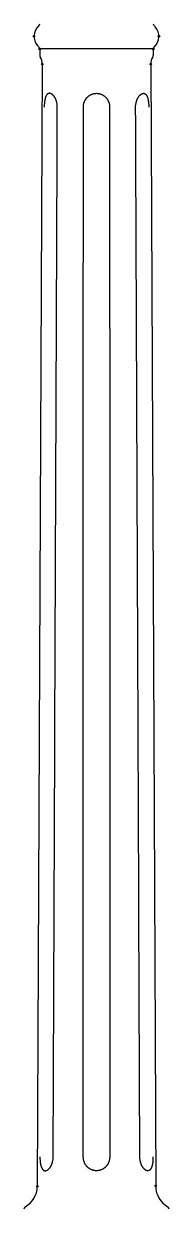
# Model space of a CAD drawing. Extents: x 0 to 170, y 0 to 429.
# Drawn here: x 58.7 to 72.5, y 115 to 227.6 of the extents above; entities that cross this region are included whole.
import ezdxf

# ---------------------------------------------------------------- set-up
doc = ezdxf.new("R2010")
doc.units = 0
doc.layers.add('LIVELLO_1', color=160, linetype='Continuous')

# ---------------------------------------------------------------- blocks, each defined once
blk = doc.blocks.new('AI9-BLK1')
at = {"layer": 'LIVELLO_1', "color": 7}
for p, q in [((-24.48, 10.75), (-24.48, 10.13)), ((-13.69, 10.75), (-24.48, 10.75)), ((-13.69, 10.75), (-13.69, 10.13)), ((-24.24, 9.3), (-24.72, -97.28)), ((-13.93, 9.3), (-13.45, -97.28))]:
    blk.add_line(p, q, dxfattribs=at)
for centre, radius in [((-24.24, 9.3), 0.0748), ((-13.93, 9.3), 0.0747)]:
    blk.add_circle(centre, radius, dxfattribs=at)
for centre, major_axis, ratio in [((-25.02, 11.94), (0.0006, -0.0763), 0.978525), ((-13.15, 11.94), (0.0016, -0.0763), 0.979482), ((-24.48, 10.75), (0.001, -0.0763), 0.986366), ((-13.69, 10.75), (0.0004, -0.0763), 0.964996), ((-24.72, -97.28), (0.0736, 0), 0.949726), ((-13.45, -97.23), (0.0753, 0), 0.988654)]:
    blk.add_ellipse(centre, major_axis=major_axis, ratio=ratio, dxfattribs=at)
for points, knots in [([(-24.56, 12.96), (-25.12, 12.46), (-25.18, 11.6), (-24.68, 11.04), (-24.64, 11), (-24.6, 10.96), (-24.56, 10.92)], [0, 0, 0, 0, 1, 1, 1, 2, 2, 2, 2]), ([(-13.61, 10.92), (-13.05, 11.42), (-13, 12.29), (-13.49, 12.85), (-13.53, 12.89), (-13.57, 12.93), (-13.61, 12.96)], [0, 0, 0, 0, 1, 1, 1, 2, 2, 2, 2]), ([(-22.81, 5.21), (-22.81, 5.26), (-22.81, 5.31), (-22.81, 5.36), (-22.82, 5.4), (-22.82, 5.45), (-22.83, 5.49), (-22.83, 5.53), (-22.84, 5.56), (-22.85, 5.59), (-22.85, 5.63), (-22.86, 5.66), (-22.87, 5.69), (-22.87, 5.72), (-22.88, 5.74), (-22.89, 5.76), (-22.89, 5.78), (-22.9, 5.81), (-22.9, 5.83), (-22.91, 5.85), (-22.92, 5.88), (-22.93, 5.89), (-22.94, 5.92), (-22.95, 5.94), (-22.96, 5.97), (-22.97, 5.99), (-22.98, 6.01), (-22.99, 6.03), (-23, 6.05), (-23.01, 6.07), (-23.02, 6.09), (-23.03, 6.11), (-23.04, 6.13), (-23.05, 6.14), (-23.06, 6.16), (-23.08, 6.18), (-23.09, 6.2), (-23.1, 6.21), (-23.11, 6.23), (-23.12, 6.25), (-23.13, 6.26), (-23.15, 6.27), (-23.16, 6.29), (-23.17, 6.31), (-23.18, 6.32), (-23.19, 6.33), (-23.2, 6.34), (-23.22, 6.35), (-23.23, 6.36), (-23.24, 6.38), (-23.25, 6.39), (-23.26, 6.4), (-23.27, 6.41), (-23.29, 6.42), (-23.3, 6.43), (-23.31, 6.44), (-23.32, 6.44), (-23.33, 6.45), (-23.34, 6.46), (-23.35, 6.46), (-23.36, 6.47), (-23.38, 6.48), (-23.39, 6.48), (-23.4, 6.49), (-23.41, 6.49), (-23.42, 6.5), (-23.43, 6.5), (-23.44, 6.51), (-23.45, 6.51), (-23.46, 6.52), (-23.48, 6.52), (-23.49, 6.52), (-23.5, 6.52), (-23.51, 6.52), (-23.52, 6.53), (-23.53, 6.53), (-23.54, 6.53), (-23.55, 6.53), (-23.56, 6.53), (-23.57, 6.53), (-23.58, 6.53), (-23.59, 6.53), (-23.6, 6.53), (-23.61, 6.52), (-23.62, 6.52), (-23.63, 6.52), (-23.64, 6.52), (-23.65, 6.52), (-23.66, 6.51), (-23.67, 6.51), (-23.68, 6.5), (-23.69, 6.5), (-23.7, 6.49), (-23.71, 6.49), (-23.71, 6.48), (-23.73, 6.48), (-23.73, 6.48), (-23.74, 6.46), (-23.75, 6.46), (-23.76, 6.45), (-23.77, 6.44), (-23.77, 6.44), (-23.78, 6.43), (-23.79, 6.42), (-23.8, 6.41), (-23.81, 6.4), (-23.82, 6.39), (-23.82, 6.38), (-23.83, 6.36), (-23.84, 6.35), (-23.85, 6.34), (-23.86, 6.33), (-23.86, 6.32), (-23.87, 6.31), (-23.88, 6.29), (-23.88, 6.27), (-23.89, 6.26), (-23.9, 6.25), (-23.91, 6.23), (-23.91, 6.21), (-23.92, 6.2), (-23.93, 6.18), (-23.93, 6.16), (-23.94, 6.14), (-23.94, 6.13), (-23.95, 6.11), (-23.96, 6.09), (-23.96, 6.07), (-23.97, 6.05), (-23.97, 6.03), (-23.98, 6.01), (-23.98, 5.99), (-23.99, 5.96), (-23.99, 5.94), (-24, 5.92), (-24, 5.89), (-24.01, 5.88), (-24.01, 5.85), (-24.01, 5.83), (-24.02, 5.81), (-24.02, 5.78), (-24.02, 5.76), (-24.03, 5.74), (-24.03, 5.72), (-24.03, 5.69), (-24.03, 5.66), (-24.04, 5.63), (-24.04, 5.59), (-24.04, 5.56), (-24.05, 5.53), (-24.05, 5.49), (-24.05, 5.45), (-24.05, 5.4), (-24.05, 5.36), (-24.05, 5.31), (-24.06, 5.26), (-24.06, 5.21)], [0, 0, 0, 0, 1, 1, 1, 2, 2, 2, 3, 3, 3, 4, 4, 4, 5, 5, 5, 6, 6, 6, 7, 7, 7, 8, 8, 8, 9, 9, 9, 10, 10, 10, 11, 11, 11, 12, 12, 12, 13, 13, 13, 14, 14, 14, 15, 15, 15, 16, 16, 16, 17, 17, 17, 18, 18, 18, 19, 19, 19, 20, 20, 20, 21, 21, 21, 22, 22, 22, 23, 23, 23, 24, 24, 24, 25, 25, 25, 26, 26, 26, 27, 27, 27, 28, 28, 28, 29, 29, 29, 30, 30, 30, 31, 31, 31, 32, 32, 32, 33, 33, 33, 34, 34, 34, 35, 35, 35, 36, 36, 36, 37, 37, 37, 38, 38, 38, 39, 39, 39, 40, 40, 40, 41, 41, 41, 42, 42, 42, 43, 43, 43, 44, 44, 44, 45, 45, 45, 46, 46, 46, 47, 47, 47, 48, 48, 48, 49, 49, 49, 50, 50, 50, 51, 51, 51, 52, 52, 52, 52]), ([(-20.33, 5.21), (-20.33, 5.26), (-20.33, 5.31), (-20.33, 5.35), (-20.32, 5.39), (-20.32, 5.43), (-20.31, 5.47), (-20.3, 5.51), (-20.3, 5.54), (-20.29, 5.57), (-20.28, 5.6), (-20.27, 5.63), (-20.26, 5.66), (-20.25, 5.68), (-20.24, 5.71), (-20.24, 5.72), (-20.23, 5.75), (-20.22, 5.77), (-20.21, 5.79), (-20.2, 5.81), (-20.19, 5.83), (-20.18, 5.85), (-20.16, 5.88), (-20.15, 5.9), (-20.14, 5.92), (-20.13, 5.94), (-20.12, 5.96), (-20.1, 5.98), (-20.09, 6), (-20.07, 6.02), (-20.06, 6.04), (-20.05, 6.06), (-20.03, 6.08), (-20.02, 6.09), (-20, 6.11), (-19.98, 6.13), (-19.97, 6.15), (-19.95, 6.16), (-19.93, 6.18), (-19.92, 6.2), (-19.9, 6.21), (-19.88, 6.23), (-19.87, 6.24), (-19.85, 6.26), (-19.83, 6.27), (-19.81, 6.28), (-19.8, 6.3), (-19.78, 6.31), (-19.76, 6.32), (-19.74, 6.34), (-19.73, 6.35), (-19.7, 6.36), (-19.69, 6.37), (-19.67, 6.38), (-19.65, 6.39), (-19.63, 6.4), (-19.61, 6.41), (-19.59, 6.42), (-19.58, 6.42), (-19.56, 6.43), (-19.54, 6.44), (-19.52, 6.45), (-19.51, 6.45), (-19.49, 6.46), (-19.47, 6.46), (-19.45, 6.47), (-19.44, 6.48), (-19.41, 6.48), (-19.39, 6.49), (-19.36, 6.5), (-19.34, 6.5), (-19.31, 6.51), (-19.29, 6.51), (-19.26, 6.52), (-19.23, 6.52), (-19.19, 6.52), (-19.16, 6.53), (-19.12, 6.53), (-19.08, 6.53)], [0, 0, 0, 0, 1, 1, 1, 2, 2, 2, 3, 3, 3, 4, 4, 4, 5, 5, 5, 6, 6, 6, 7, 7, 7, 8, 8, 8, 9, 9, 9, 10, 10, 10, 11, 11, 11, 12, 12, 12, 13, 13, 13, 14, 14, 14, 15, 15, 15, 16, 16, 16, 17, 17, 17, 18, 18, 18, 19, 19, 19, 20, 20, 20, 21, 21, 21, 22, 22, 22, 23, 23, 23, 24, 24, 24, 25, 25, 25, 26, 26, 26, 26]), ([(-19.08, 6.53), (-19.05, 6.53), (-19.01, 6.53), (-18.98, 6.52), (-18.94, 6.52), (-18.92, 6.52), (-18.88, 6.51), (-18.86, 6.51), (-18.83, 6.5), (-18.81, 6.5), (-18.78, 6.49), (-18.76, 6.48), (-18.74, 6.48), (-18.72, 6.47), (-18.7, 6.46), (-18.68, 6.46), (-18.66, 6.45), (-18.65, 6.45), (-18.63, 6.44), (-18.61, 6.43), (-18.59, 6.42), (-18.58, 6.42), (-18.56, 6.41), (-18.54, 6.4), (-18.52, 6.39), (-18.5, 6.38), (-18.48, 6.37), (-18.47, 6.36), (-18.45, 6.35), (-18.43, 6.34), (-18.41, 6.32), (-18.39, 6.31), (-18.38, 6.3), (-18.36, 6.28), (-18.34, 6.27), (-18.32, 6.26), (-18.3, 6.24), (-18.29, 6.23), (-18.27, 6.21), (-18.25, 6.2), (-18.24, 6.18), (-18.22, 6.17), (-18.2, 6.15), (-18.19, 6.13), (-18.17, 6.11), (-18.16, 6.1), (-18.14, 6.08), (-18.12, 6.06), (-18.11, 6.04), (-18.1, 6.02), (-18.08, 6), (-18.07, 5.98), (-18.05, 5.96), (-18.04, 5.94), (-18.03, 5.92), (-18.02, 5.9), (-18, 5.88), (-17.99, 5.85), (-17.98, 5.83), (-17.97, 5.81), (-17.96, 5.79), (-17.95, 5.77), (-17.94, 5.75), (-17.93, 5.72), (-17.93, 5.71), (-17.92, 5.68), (-17.91, 5.66), (-17.9, 5.63), (-17.89, 5.6), (-17.88, 5.57), (-17.87, 5.54), (-17.87, 5.51), (-17.86, 5.47), (-17.85, 5.43), (-17.85, 5.39), (-17.84, 5.35), (-17.84, 5.31), (-17.84, 5.26), (-17.84, 5.21)], [0, 0, 0, 0, 1, 1, 1, 2, 2, 2, 3, 3, 3, 4, 4, 4, 5, 5, 5, 6, 6, 6, 7, 7, 7, 8, 8, 8, 9, 9, 9, 10, 10, 10, 11, 11, 11, 12, 12, 12, 13, 13, 13, 14, 14, 14, 15, 15, 15, 16, 16, 16, 17, 17, 17, 18, 18, 18, 19, 19, 19, 20, 20, 20, 21, 21, 21, 22, 22, 22, 23, 23, 23, 24, 24, 24, 25, 25, 25, 26, 26, 26, 26]), ([(-15.36, 5.21), (-15.36, 5.26), (-15.36, 5.31), (-15.36, 5.36), (-15.35, 5.4), (-15.35, 5.45), (-15.34, 5.49), (-15.34, 5.53), (-15.33, 5.56), (-15.32, 5.6), (-15.32, 5.63), (-15.31, 5.66), (-15.3, 5.69), (-15.3, 5.72), (-15.29, 5.74), (-15.29, 5.76), (-15.28, 5.79), (-15.27, 5.81), (-15.26, 5.83), (-15.26, 5.85), (-15.25, 5.88), (-15.24, 5.9), (-15.23, 5.92), (-15.22, 5.94), (-15.21, 5.97), (-15.2, 5.99), (-15.19, 6.01), (-15.18, 6.03), (-15.17, 6.05), (-15.16, 6.07), (-15.15, 6.09), (-15.14, 6.11), (-15.13, 6.13), (-15.12, 6.14), (-15.11, 6.16), (-15.09, 6.18), (-15.08, 6.2), (-15.07, 6.22), (-15.06, 6.23), (-15.05, 6.25), (-15.04, 6.26), (-15.03, 6.27), (-15.01, 6.29), (-15, 6.31), (-14.99, 6.32), (-14.98, 6.33), (-14.97, 6.34), (-14.95, 6.35), (-14.94, 6.36), (-14.93, 6.38), (-14.92, 6.39), (-14.91, 6.4), (-14.9, 6.41), (-14.89, 6.42), (-14.87, 6.43), (-14.86, 6.43), (-14.85, 6.44), (-14.84, 6.45), (-14.83, 6.46), (-14.82, 6.46), (-14.8, 6.47), (-14.8, 6.48), (-14.78, 6.48), (-14.77, 6.49), (-14.76, 6.49), (-14.75, 6.5), (-14.74, 6.5), (-14.73, 6.51), (-14.72, 6.51), (-14.71, 6.52), (-14.69, 6.52), (-14.68, 6.52), (-14.67, 6.52), (-14.66, 6.52), (-14.65, 6.53), (-14.64, 6.53), (-14.63, 6.53), (-14.62, 6.53), (-14.61, 6.53), (-14.6, 6.53), (-14.59, 6.53), (-14.58, 6.53), (-14.57, 6.53), (-14.56, 6.52), (-14.55, 6.52), (-14.54, 6.52), (-14.53, 6.52), (-14.52, 6.52), (-14.51, 6.51), (-14.5, 6.51), (-14.49, 6.5), (-14.48, 6.5), (-14.47, 6.49), (-14.46, 6.49), (-14.45, 6.48), (-14.45, 6.48), (-14.44, 6.47), (-14.43, 6.46), (-14.42, 6.46), (-14.41, 6.45), (-14.4, 6.44), (-14.39, 6.43), (-14.39, 6.43), (-14.38, 6.42), (-14.37, 6.41), (-14.36, 6.4), (-14.35, 6.39), (-14.35, 6.38), (-14.34, 6.36), (-14.33, 6.35), (-14.32, 6.34), (-14.31, 6.33), (-14.31, 6.32), (-14.3, 6.31), (-14.29, 6.29), (-14.28, 6.27), (-14.28, 6.26), (-14.27, 6.25), (-14.26, 6.23), (-14.26, 6.21), (-14.25, 6.2), (-14.24, 6.18), (-14.24, 6.16), (-14.23, 6.14), (-14.22, 6.13), (-14.22, 6.11), (-14.21, 6.09), (-14.21, 6.07), (-14.2, 6.05), (-14.2, 6.03), (-14.19, 6.01), (-14.19, 5.98), (-14.18, 5.96), (-14.18, 5.94), (-14.17, 5.92), (-14.17, 5.89), (-14.17, 5.88), (-14.16, 5.85), (-14.16, 5.83), (-14.16, 5.81), (-14.15, 5.78), (-14.15, 5.76), (-14.14, 5.74), (-14.14, 5.72), (-14.14, 5.69), (-14.14, 5.66), (-14.13, 5.63), (-14.13, 5.59), (-14.13, 5.56), (-14.12, 5.53), (-14.12, 5.49), (-14.12, 5.45), (-14.12, 5.4), (-14.12, 5.36), (-14.11, 5.31), (-14.11, 5.26), (-14.11, 5.21)], [0, 0, 0, 0, 1, 1, 1, 2, 2, 2, 3, 3, 3, 4, 4, 4, 5, 5, 5, 6, 6, 6, 7, 7, 7, 8, 8, 8, 9, 9, 9, 10, 10, 10, 11, 11, 11, 12, 12, 12, 13, 13, 13, 14, 14, 14, 15, 15, 15, 16, 16, 16, 17, 17, 17, 18, 18, 18, 19, 19, 19, 20, 20, 20, 21, 21, 21, 22, 22, 22, 23, 23, 23, 24, 24, 24, 25, 25, 25, 26, 26, 26, 27, 27, 27, 28, 28, 28, 29, 29, 29, 30, 30, 30, 31, 31, 31, 32, 32, 32, 33, 33, 33, 34, 34, 34, 35, 35, 35, 36, 36, 36, 37, 37, 37, 38, 38, 38, 39, 39, 39, 40, 40, 40, 41, 41, 41, 42, 42, 42, 43, 43, 43, 44, 44, 44, 45, 45, 45, 46, 46, 46, 47, 47, 47, 48, 48, 48, 49, 49, 49, 50, 50, 50, 51, 51, 51, 52, 52, 52, 52]), ([(-23.21, -94.48), (-23.14, -77.87), (-23.07, -61.25), (-23.01, -44.63), (-22.94, -28.02), (-22.87, -11.4), (-22.81, 5.21)], [0, 0, 0, 0, 1, 1, 1, 2, 2, 2, 2]), ([(-20.34, -94.48), (-20.34, -77.87), (-20.34, -61.25), (-20.34, -44.63), (-20.34, -28.02), (-20.34, -11.4), (-20.33, 5.21)], [0, 0, 0, 0, 1, 1, 1, 2, 2, 2, 2]), ([(-17.84, 5.21), (-17.83, -11.4), (-17.83, -28.02), (-17.83, -44.63), (-17.83, -61.25), (-17.83, -77.87), (-17.83, -94.48)], [0, 0, 0, 0, 1, 1, 1, 2, 2, 2, 2]), ([(-14.96, -94.48), (-15.03, -77.87), (-15.09, -61.25), (-15.16, -44.63), (-15.23, -28.02), (-15.29, -11.4), (-15.36, 5.21)], [0, 0, 0, 0, 1, 1, 1, 2, 2, 2, 2]), ([(-24.46, -94.48), (-24.46, -94.53), (-24.46, -94.58), (-24.46, -94.63), (-24.46, -94.67), (-24.46, -94.71), (-24.45, -94.76), (-24.45, -94.8), (-24.45, -94.83), (-24.45, -94.86), (-24.44, -94.89), (-24.44, -94.93), (-24.44, -94.96), (-24.43, -94.98), (-24.43, -95.01), (-24.43, -95.03), (-24.42, -95.05), (-24.42, -95.08), (-24.42, -95.1), (-24.41, -95.12), (-24.41, -95.14), (-24.41, -95.17), (-24.4, -95.19), (-24.4, -95.21), (-24.39, -95.24), (-24.39, -95.26), (-24.38, -95.28), (-24.38, -95.3), (-24.37, -95.31), (-24.37, -95.34), (-24.36, -95.35), (-24.35, -95.37), (-24.35, -95.4), (-24.34, -95.41), (-24.34, -95.43), (-24.33, -95.44), (-24.32, -95.46), (-24.32, -95.48), (-24.31, -95.49), (-24.3, -95.51), (-24.3, -95.52), (-24.29, -95.54), (-24.28, -95.55), (-24.28, -95.57), (-24.27, -95.58), (-24.26, -95.59), (-24.25, -95.61), (-24.25, -95.62), (-24.24, -95.63), (-24.23, -95.64), (-24.22, -95.65), (-24.21, -95.66), (-24.21, -95.67), (-24.2, -95.68), (-24.19, -95.69), (-24.18, -95.7), (-24.17, -95.71), (-24.16, -95.71), (-24.15, -95.72), (-24.15, -95.73), (-24.14, -95.73), (-24.13, -95.75), (-24.12, -95.75), (-24.11, -95.76), (-24.1, -95.76), (-24.09, -95.77), (-24.08, -95.77), (-24.07, -95.77), (-24.06, -95.78), (-24.05, -95.78), (-24.04, -95.78), (-24.03, -95.79), (-24.02, -95.79), (-24.01, -95.79), (-24, -95.79), (-23.99, -95.79), (-23.98, -95.79), (-23.97, -95.8), (-23.96, -95.8), (-23.95, -95.8), (-23.94, -95.79), (-23.93, -95.79), (-23.92, -95.79), (-23.91, -95.79), (-23.9, -95.79), (-23.89, -95.79), (-23.87, -95.78), (-23.86, -95.78), (-23.85, -95.78), (-23.84, -95.77), (-23.83, -95.77), (-23.82, -95.77), (-23.81, -95.76), (-23.8, -95.76), (-23.79, -95.75), (-23.77, -95.74), (-23.76, -95.73), (-23.75, -95.73), (-23.74, -95.72), (-23.73, -95.71), (-23.72, -95.71), (-23.71, -95.7), (-23.69, -95.69), (-23.68, -95.68), (-23.67, -95.67), (-23.66, -95.66), (-23.65, -95.65), (-23.64, -95.64), (-23.63, -95.63), (-23.61, -95.62), (-23.6, -95.6), (-23.59, -95.59), (-23.58, -95.58), (-23.57, -95.57), (-23.56, -95.55), (-23.54, -95.54), (-23.53, -95.52), (-23.52, -95.51), (-23.51, -95.49), (-23.5, -95.48), (-23.49, -95.46), (-23.48, -95.44), (-23.46, -95.42), (-23.45, -95.41), (-23.44, -95.39), (-23.43, -95.37), (-23.42, -95.35), (-23.41, -95.34), (-23.4, -95.31), (-23.39, -95.3), (-23.38, -95.27), (-23.37, -95.25), (-23.36, -95.23), (-23.35, -95.21), (-23.34, -95.19), (-23.34, -95.17), (-23.33, -95.14), (-23.32, -95.12), (-23.31, -95.1), (-23.3, -95.08), (-23.3, -95.05), (-23.29, -95.03), (-23.28, -95.01), (-23.28, -94.99), (-23.27, -94.96), (-23.26, -94.93), (-23.25, -94.9), (-23.25, -94.86), (-23.24, -94.83), (-23.23, -94.8), (-23.23, -94.76), (-23.22, -94.71), (-23.22, -94.67), (-23.21, -94.63), (-23.21, -94.58), (-23.21, -94.53), (-23.21, -94.48)], [0, 0, 0, 0, 1, 1, 1, 2, 2, 2, 3, 3, 3, 4, 4, 4, 5, 5, 5, 6, 6, 6, 7, 7, 7, 8, 8, 8, 9, 9, 9, 10, 10, 10, 11, 11, 11, 12, 12, 12, 13, 13, 13, 14, 14, 14, 15, 15, 15, 16, 16, 16, 17, 17, 17, 18, 18, 18, 19, 19, 19, 20, 20, 20, 21, 21, 21, 22, 22, 22, 23, 23, 23, 24, 24, 24, 25, 25, 25, 26, 26, 26, 27, 27, 27, 28, 28, 28, 29, 29, 29, 30, 30, 30, 31, 31, 31, 32, 32, 32, 33, 33, 33, 34, 34, 34, 35, 35, 35, 36, 36, 36, 37, 37, 37, 38, 38, 38, 39, 39, 39, 40, 40, 40, 41, 41, 41, 42, 42, 42, 43, 43, 43, 44, 44, 44, 45, 45, 45, 46, 46, 46, 47, 47, 47, 48, 48, 48, 49, 49, 49, 50, 50, 50, 51, 51, 51, 52, 52, 52, 52]), ([(-19.08, -95.8), (-19.12, -95.79), (-19.16, -95.79), (-19.19, -95.79), (-19.23, -95.79), (-19.26, -95.78), (-19.29, -95.78), (-19.32, -95.77), (-19.34, -95.77), (-19.37, -95.76), (-19.39, -95.76), (-19.42, -95.75), (-19.44, -95.74), (-19.46, -95.73), (-19.48, -95.73), (-19.49, -95.72), (-19.51, -95.72), (-19.53, -95.71), (-19.55, -95.7), (-19.57, -95.7), (-19.58, -95.69), (-19.6, -95.68), (-19.62, -95.67), (-19.64, -95.66), (-19.66, -95.65), (-19.68, -95.64), (-19.69, -95.63), (-19.71, -95.62), (-19.73, -95.61), (-19.75, -95.6), (-19.76, -95.59), (-19.78, -95.58), (-19.8, -95.56), (-19.82, -95.55), (-19.84, -95.54), (-19.85, -95.52), (-19.87, -95.51), (-19.89, -95.49), (-19.9, -95.48), (-19.92, -95.46), (-19.94, -95.45), (-19.95, -95.43), (-19.97, -95.41), (-19.98, -95.4), (-20, -95.38), (-20.02, -95.36), (-20.03, -95.34), (-20.05, -95.33), (-20.06, -95.31), (-20.08, -95.29), (-20.09, -95.27), (-20.1, -95.25), (-20.12, -95.23), (-20.13, -95.21), (-20.15, -95.19), (-20.16, -95.17), (-20.17, -95.14), (-20.18, -95.12), (-20.19, -95.1), (-20.2, -95.08), (-20.21, -95.06), (-20.22, -95.04), (-20.23, -95.02), (-20.24, -94.99), (-20.25, -94.97), (-20.26, -94.95), (-20.27, -94.93), (-20.27, -94.9), (-20.28, -94.87), (-20.29, -94.84), (-20.3, -94.8), (-20.31, -94.77), (-20.32, -94.74), (-20.32, -94.7), (-20.33, -94.66), (-20.33, -94.62), (-20.34, -94.57), (-20.34, -94.53), (-20.34, -94.48)], [0, 0, 0, 0, 1, 1, 1, 2, 2, 2, 3, 3, 3, 4, 4, 4, 5, 5, 5, 6, 6, 6, 7, 7, 7, 8, 8, 8, 9, 9, 9, 10, 10, 10, 11, 11, 11, 12, 12, 12, 13, 13, 13, 14, 14, 14, 15, 15, 15, 16, 16, 16, 17, 17, 17, 18, 18, 18, 19, 19, 19, 20, 20, 20, 21, 21, 21, 22, 22, 22, 23, 23, 23, 24, 24, 24, 25, 25, 25, 26, 26, 26, 26]), ([(-17.83, -94.48), (-17.83, -94.53), (-17.83, -94.57), (-17.84, -94.62), (-17.84, -94.66), (-17.85, -94.7), (-17.86, -94.74), (-17.86, -94.77), (-17.87, -94.8), (-17.88, -94.84), (-17.89, -94.87), (-17.89, -94.9), (-17.91, -94.93), (-17.91, -94.95), (-17.92, -94.97), (-17.93, -95), (-17.94, -95.02), (-17.95, -95.04), (-17.96, -95.06), (-17.97, -95.08), (-17.98, -95.1), (-17.99, -95.13), (-18, -95.14), (-18.01, -95.17), (-18.03, -95.19), (-18.04, -95.21), (-18.05, -95.23), (-18.07, -95.25), (-18.08, -95.27), (-18.09, -95.29), (-18.11, -95.31), (-18.12, -95.33), (-18.14, -95.34), (-18.15, -95.36), (-18.17, -95.38), (-18.18, -95.4), (-18.2, -95.41), (-18.22, -95.43), (-18.23, -95.45), (-18.25, -95.47), (-18.27, -95.48), (-18.28, -95.49), (-18.3, -95.51), (-18.32, -95.52), (-18.34, -95.54), (-18.35, -95.55), (-18.37, -95.57), (-18.39, -95.58), (-18.41, -95.59), (-18.42, -95.6), (-18.44, -95.61), (-18.46, -95.62), (-18.48, -95.63), (-18.5, -95.64), (-18.51, -95.65), (-18.53, -95.66), (-18.55, -95.67), (-18.57, -95.68), (-18.59, -95.69), (-18.61, -95.7), (-18.62, -95.7), (-18.64, -95.71), (-18.66, -95.72), (-18.67, -95.72), (-18.69, -95.73), (-18.71, -95.73), (-18.73, -95.74), (-18.75, -95.75), (-18.78, -95.76), (-18.8, -95.76), (-18.83, -95.77), (-18.85, -95.77), (-18.88, -95.78), (-18.91, -95.78), (-18.94, -95.79), (-18.98, -95.79), (-19.01, -95.79), (-19.05, -95.79), (-19.08, -95.8)], [0, 0, 0, 0, 1, 1, 1, 2, 2, 2, 3, 3, 3, 4, 4, 4, 5, 5, 5, 6, 6, 6, 7, 7, 7, 8, 8, 8, 9, 9, 9, 10, 10, 10, 11, 11, 11, 12, 12, 12, 13, 13, 13, 14, 14, 14, 15, 15, 15, 16, 16, 16, 17, 17, 17, 18, 18, 18, 19, 19, 19, 20, 20, 20, 21, 21, 21, 22, 22, 22, 23, 23, 23, 24, 24, 24, 25, 25, 25, 26, 26, 26, 26]), ([(-13.71, -94.48), (-13.71, -94.53), (-13.71, -94.58), (-13.71, -94.63), (-13.71, -94.67), (-13.71, -94.71), (-13.72, -94.76), (-13.72, -94.8), (-13.72, -94.82), (-13.72, -94.86), (-13.73, -94.89), (-13.73, -94.93), (-13.73, -94.96), (-13.74, -94.98), (-13.74, -95.01), (-13.74, -95.03), (-13.75, -95.05), (-13.75, -95.07), (-13.75, -95.1), (-13.76, -95.12), (-13.76, -95.14), (-13.76, -95.16), (-13.77, -95.19), (-13.77, -95.21), (-13.78, -95.23), (-13.78, -95.25), (-13.79, -95.27), (-13.79, -95.3), (-13.8, -95.31), (-13.8, -95.34), (-13.81, -95.35), (-13.81, -95.37), (-13.82, -95.39), (-13.83, -95.41), (-13.83, -95.43), (-13.84, -95.44), (-13.84, -95.46), (-13.85, -95.48), (-13.86, -95.49), (-13.86, -95.51), (-13.87, -95.52), (-13.88, -95.54), (-13.89, -95.55), (-13.89, -95.57), (-13.9, -95.58), (-13.91, -95.59), (-13.92, -95.61), (-13.92, -95.62), (-13.93, -95.63), (-13.94, -95.64), (-13.95, -95.65), (-13.95, -95.66), (-13.96, -95.67), (-13.97, -95.68), (-13.98, -95.69), (-13.99, -95.7), (-14, -95.71), (-14, -95.71), (-14.02, -95.72), (-14.02, -95.73), (-14.03, -95.73), (-14.04, -95.74), (-14.05, -95.75), (-14.06, -95.76), (-14.07, -95.76), (-14.08, -95.77), (-14.09, -95.77), (-14.1, -95.77), (-14.11, -95.78), (-14.12, -95.78), (-14.13, -95.78), (-14.14, -95.79), (-14.15, -95.79), (-14.16, -95.79), (-14.17, -95.79), (-14.18, -95.79), (-14.19, -95.79), (-14.2, -95.8), (-14.21, -95.8), (-14.22, -95.8), (-14.23, -95.79), (-14.24, -95.79), (-14.25, -95.79), (-14.26, -95.79), (-14.27, -95.79), (-14.28, -95.79), (-14.29, -95.78), (-14.3, -95.78), (-14.32, -95.78), (-14.33, -95.77), (-14.34, -95.77), (-14.35, -95.77), (-14.36, -95.76), (-14.37, -95.76), (-14.38, -95.75), (-14.4, -95.74), (-14.41, -95.73), (-14.42, -95.73), (-14.43, -95.72), (-14.44, -95.71), (-14.45, -95.71), (-14.46, -95.7), (-14.47, -95.69), (-14.49, -95.68), (-14.5, -95.67), (-14.51, -95.66), (-14.52, -95.65), (-14.53, -95.64), (-14.55, -95.63), (-14.56, -95.62), (-14.57, -95.61), (-14.58, -95.59), (-14.59, -95.58), (-14.6, -95.57), (-14.62, -95.55), (-14.63, -95.54), (-14.64, -95.52), (-14.65, -95.51), (-14.66, -95.49), (-14.67, -95.48), (-14.68, -95.46), (-14.69, -95.44), (-14.71, -95.43), (-14.72, -95.41), (-14.73, -95.39), (-14.74, -95.37), (-14.75, -95.35), (-14.76, -95.34), (-14.77, -95.31), (-14.78, -95.3), (-14.79, -95.27), (-14.8, -95.25), (-14.81, -95.23), (-14.82, -95.21), (-14.83, -95.19), (-14.84, -95.17), (-14.85, -95.14), (-14.85, -95.12), (-14.86, -95.1), (-14.87, -95.08), (-14.87, -95.05), (-14.88, -95.03), (-14.89, -95.01), (-14.89, -94.99), (-14.9, -94.96), (-14.91, -94.93), (-14.92, -94.9), (-14.92, -94.86), (-14.93, -94.83), (-14.94, -94.8), (-14.94, -94.76), (-14.95, -94.71), (-14.95, -94.67), (-14.96, -94.63), (-14.96, -94.58), (-14.96, -94.53), (-14.96, -94.48)], [0, 0, 0, 0, 1, 1, 1, 2, 2, 2, 3, 3, 3, 4, 4, 4, 5, 5, 5, 6, 6, 6, 7, 7, 7, 8, 8, 8, 9, 9, 9, 10, 10, 10, 11, 11, 11, 12, 12, 12, 13, 13, 13, 14, 14, 14, 15, 15, 15, 16, 16, 16, 17, 17, 17, 18, 18, 18, 19, 19, 19, 20, 20, 20, 21, 21, 21, 22, 22, 22, 23, 23, 23, 24, 24, 24, 25, 25, 25, 26, 26, 26, 27, 27, 27, 28, 28, 28, 29, 29, 29, 30, 30, 30, 31, 31, 31, 32, 32, 32, 33, 33, 33, 34, 34, 34, 35, 35, 35, 36, 36, 36, 37, 37, 37, 38, 38, 38, 39, 39, 39, 40, 40, 40, 41, 41, 41, 42, 42, 42, 43, 43, 43, 44, 44, 44, 45, 45, 45, 46, 46, 46, 47, 47, 47, 48, 48, 48, 49, 49, 49, 50, 50, 50, 51, 51, 51, 52, 52, 52, 52])]:
    blk.add_open_spline(points, degree=3, knots=knots, dxfattribs=at)
for points in [[(-24.56, 12.96), (-24.51, 13.01), (-24.48, 13.07), (-24.48, 13.14)], [(-13.69, 13.14), (-13.69, 13.07), (-13.66, 13.01), (-13.61, 12.96)], [(-24.48, 10.75), (-24.48, 10.81), (-24.51, 10.88), (-24.56, 10.92)], [(-13.61, 10.92), (-13.66, 10.88), (-13.69, 10.81), (-13.69, 10.75)], [(-24.48, 10.13), (-24.48, 10.08), (-24.47, 10.04), (-24.44, 10)], [(-24.24, 9.3), (-24.24, 9.54), (-24.31, 9.79), (-24.44, 10)], [(-13.73, 10), (-13.86, 9.79), (-13.93, 9.54), (-13.93, 9.3)], [(-13.73, 10), (-13.7, 10.04), (-13.69, 10.08), (-13.69, 10.13)], [(-25.89, -99.24), (-25.17, -98.85), (-24.73, -98.1), (-24.72, -97.28)], [(-13.45, -97.28), (-13.44, -98.1), (-13, -98.85), (-12.28, -99.24)], [(-25.89, -99.24), (-25.96, -99.29), (-26.01, -99.37), (-26.01, -99.45)], [(-12.16, -99.45), (-12.16, -99.37), (-12.2, -99.29), (-12.28, -99.24)]]:
    blk.add_open_spline(points, degree=3, dxfattribs=at)

msp = doc.modelspace()

# ---------------------------------------------------------------- block references
at = {"layer": 'LIVELLO_1', "color": 7}
msp.add_blockref('AI9-BLK1', (84.67993, 214.486391), dxfattribs=at)

doc.saveas('drawing.dxf')
